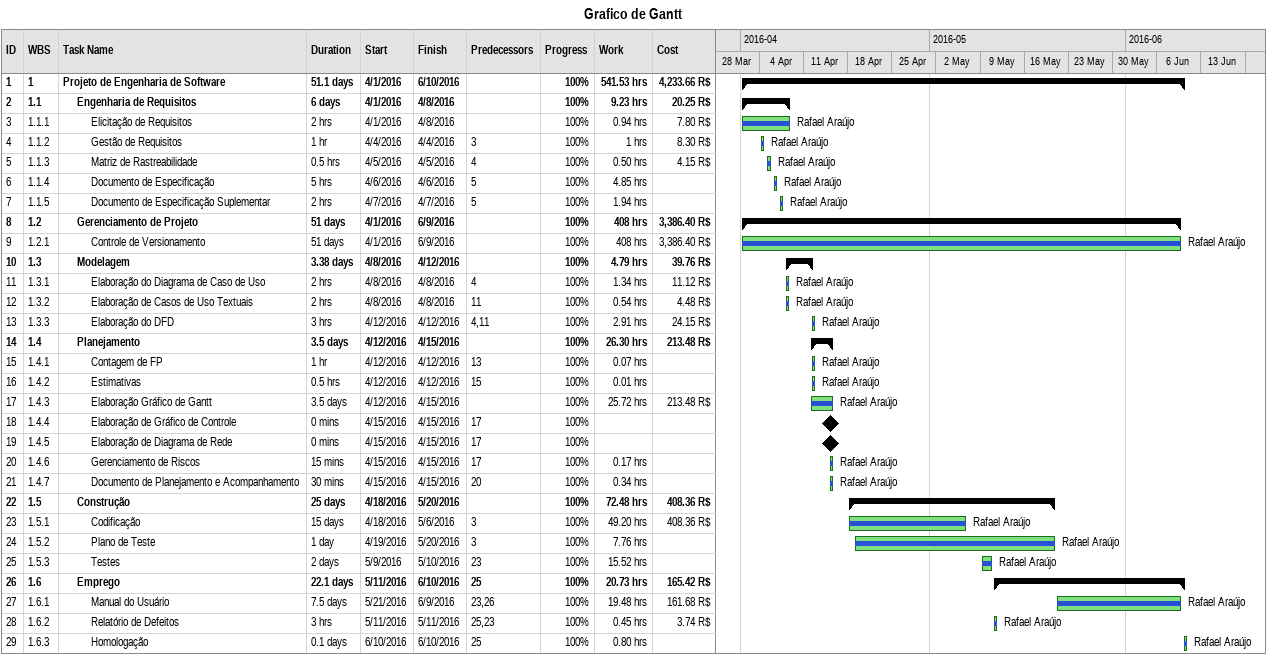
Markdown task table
Grafico de Gantt

| ID | WBS | Task | Duration | Start | Finish | Predecessors | Resources | % complete | Work (h) | Cost (R$) |
|---|---|---|---|---|---|---|---|---|---|---|
| 1 | 1 | **Projeto de Engenharia de Software** | 51.1d | 2016-04-01 | 2016-06-10 |  |  | 100 | 541.53 | 4233.66 |
| 2 | 1.1 | **Engenharia de Requisitos** | 6d | 2016-04-01 | 2016-04-08 |  |  | 100 | 9.23 | 20.25 |
| 3 | 1.1.1 | Elicitação de Requisitos | 2h | 2016-04-01 | 2016-04-08 |  | Rafael Araújo | 100 | 0.94 | 7.80 |
| 4 | 1.1.2 | Gestão de Requisitos | 1h | 2016-04-04 | 2016-04-04 | 3 | Rafael Araújo | 100 | 1 | 8.30 |
| 5 | 1.1.3 | Matriz de Rastreabilidade | 0.5h | 2016-04-05 | 2016-04-05 | 4 | Rafael Araújo | 100 | 0.50 | 4.15 |
| 6 | 1.1.4 | Documento de Especificação | 5h | 2016-04-06 | 2016-04-06 | 5 | Rafael Araújo | 100 | 4.85 |  |
| 7 | 1.1.5 | Documento de Especificação Suplementar | 2h | 2016-04-07 | 2016-04-07 | 5 | Rafael Araújo | 100 | 1.94 |  |
| 8 | 1.2 | **Gerenciamento de Projeto** | 51d | 2016-04-01 | 2016-06-09 |  |  | 100 | 408 | 3386.40 |
| 9 | 1.2.1 | Controle de Versionamento | 51d | 2016-04-01 | 2016-06-09 |  | Rafael Araújo | 100 | 408 | 3386.40 |
| 10 | 1.3 | **Modelagem** | 3.38d | 2016-04-08 | 2016-04-12 |  |  | 100 | 4.79 | 39.76 |
| 11 | 1.3.1 | Elaboração do Diagrama de Caso de Uso | 2h | 2016-04-08 | 2016-04-08 | 4 | Rafael Araújo | 100 | 1.34 | 11.12 |
| 12 | 1.3.2 | Elaboração de Casos de Uso Textuais | 2h | 2016-04-08 | 2016-04-08 | 11 | Rafael Araújo | 100 | 0.54 | 4.48 |
| 13 | 1.3.3 | Elaboração do DFD | 3h | 2016-04-12 | 2016-04-12 | 4, 11 | Rafael Araújo | 100 | 2.91 | 24.15 |
| 14 | 1.4 | **Planejamento** | 3.5d | 2016-04-12 | 2016-04-15 |  |  | 100 | 26.30 | 213.48 |
| 15 | 1.4.1 | Contagem de FP | 1h | 2016-04-12 | 2016-04-12 | 13 | Rafael Araújo | 100 | 0.07 |  |
| 16 | 1.4.2 | Estimativas | 0.5h | 2016-04-12 | 2016-04-12 | 15 | Rafael Araújo | 100 | 0.01 |  |
| 17 | 1.4.3 | Elaboração Gráfico de Gantt | 3.5d | 2016-04-12 | 2016-04-15 |  | Rafael Araújo | 100 | 25.72 | 213.48 |
| 18 | 1.4.4 | Elaboração de Gráfico de Controle | 0min | 2016-04-15 | 2016-04-15 | 17 |  | 100 |  |  |
| 19 | 1.4.5 | Elaboração de Diagrama de Rede | 0min | 2016-04-15 | 2016-04-15 | 17 |  | 100 |  |  |
| 20 | 1.4.6 | Gerenciamento de Riscos | 15min | 2016-04-15 | 2016-04-15 | 17 | Rafael Araújo | 100 | 0.17 |  |
| 21 | 1.4.7 | Documento de Planejamento e Acompanhamento | 30min | 2016-04-15 | 2016-04-15 | 20 | Rafael Araújo | 100 | 0.34 |  |
| 22 | 1.5 | **Construção** | 25d | 2016-04-18 | 2016-05-20 |  |  | 100 | 72.48 | 408.36 |
| 23 | 1.5.1 | Codificação | 15d | 2016-04-18 | 2016-05-06 | 3 | Rafael Araújo | 100 | 49.20 | 408.36 |
| 24 | 1.5.2 | Plano de Teste | 1d | 2016-04-19 | 2016-05-20 | 3 | Rafael Araújo | 100 | 7.76 |  |
| 25 | 1.5.3 | Testes | 2d | 2016-05-09 | 2016-05-10 | 23 | Rafael Araújo | 100 | 15.52 |  |
| 26 | 1.6 | **Emprego** | 22.1d | 2016-05-11 | 2016-06-10 | 25 |  | 100 | 20.73 | 165.42 |
| 27 | 1.6.1 | Manual do Usuário | 7.5d | 2016-05-21 | 2016-06-09 | 23, 26 | Rafael Araújo | 100 | 19.48 | 161.68 |
| 28 | 1.6.2 | Relatório de Defeitos | 3h | 2016-05-11 | 2016-05-11 | 25, 23 | Rafael Araújo | 100 | 0.45 | 3.74 |
| 29 | 1.6.3 | Homologação | 0.1d | 2016-06-10 | 2016-06-10 | 25 | Rafael Araújo | 100 | 0.80 |  |
